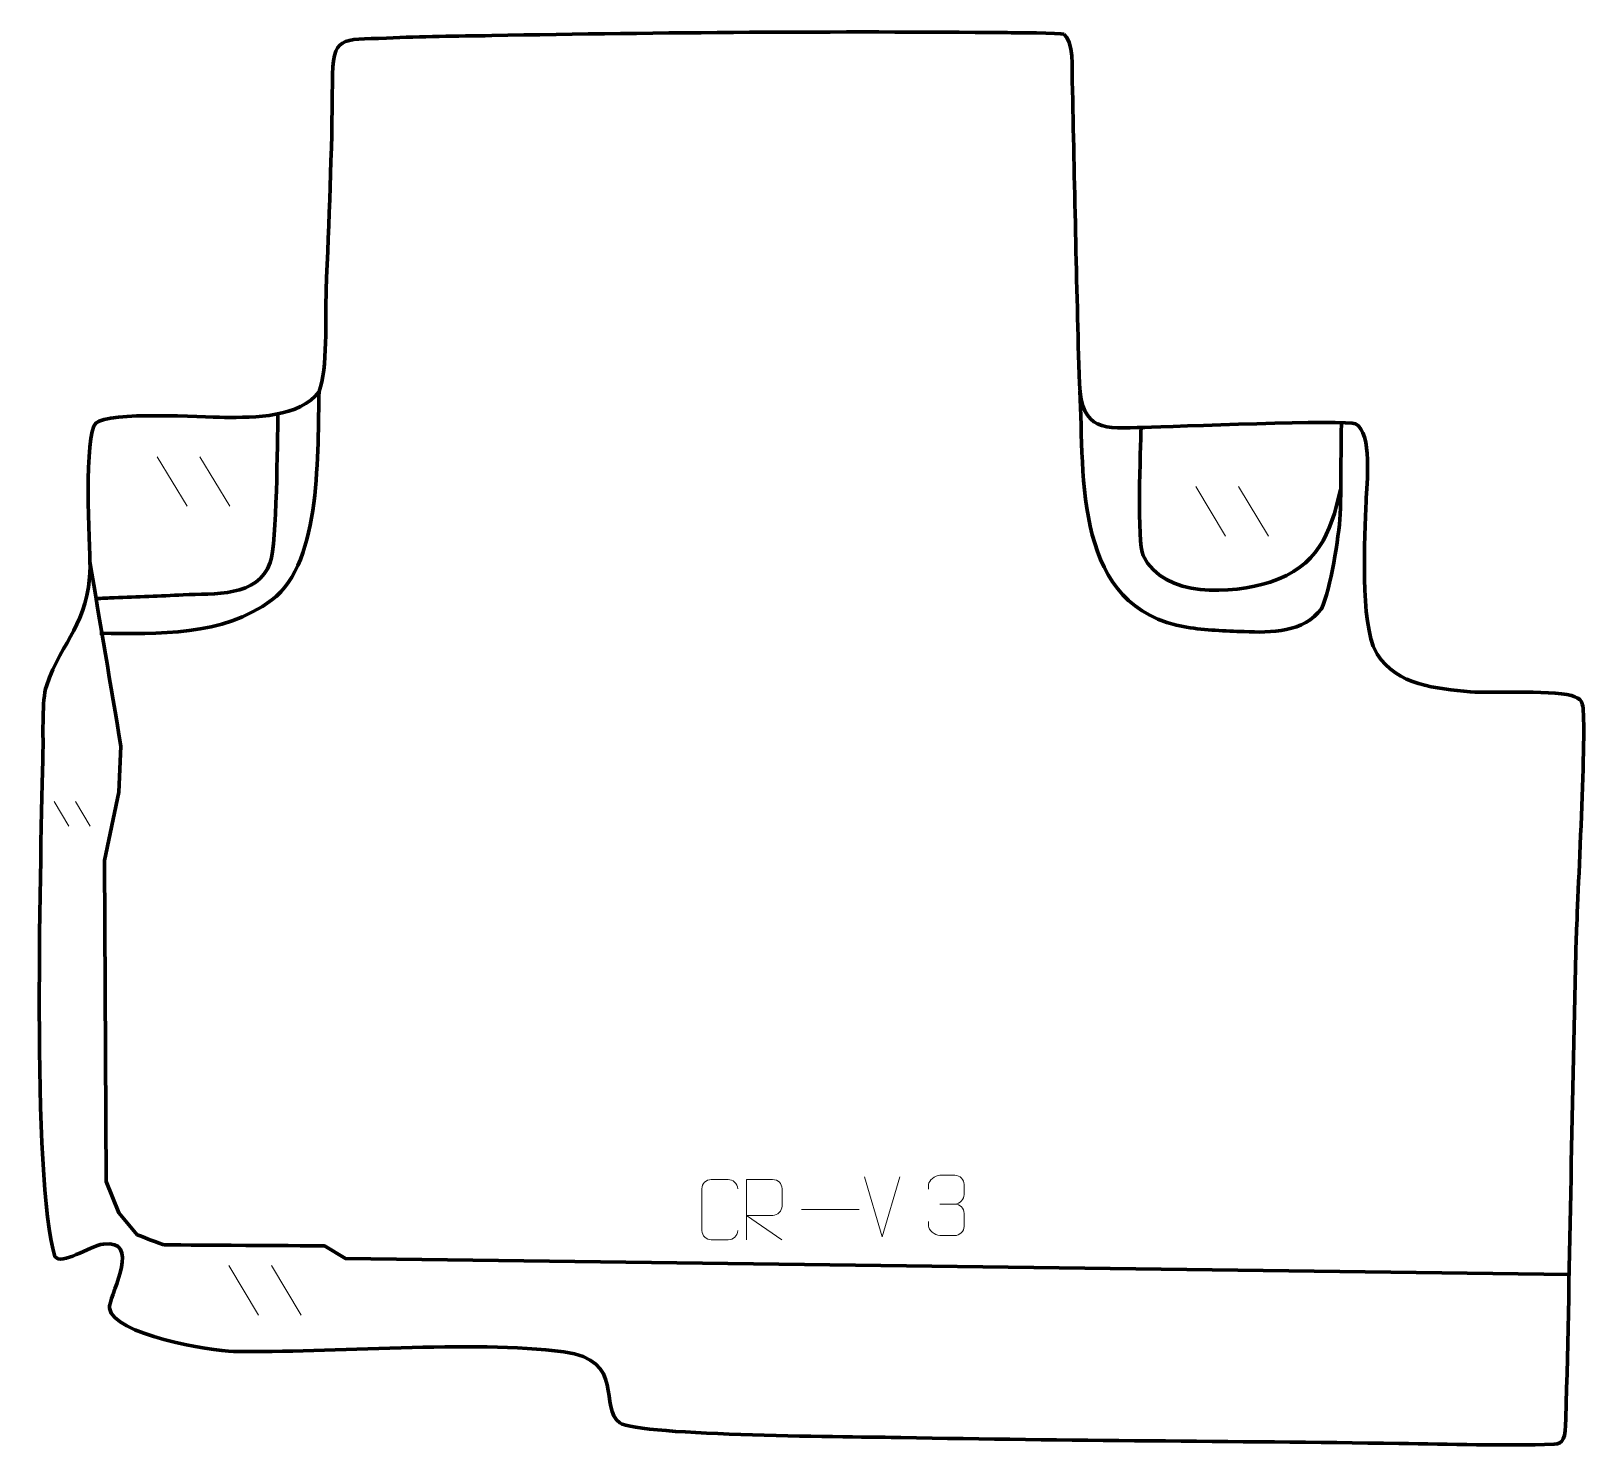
# Model space of a CAD drawing. Header units: millimetres. Extents: x -727 to -82, y 120 to 707.
import ezdxf

# ---------------------------------------------------------------- set-up
doc = ezdxf.new("R2010")
doc.units = ezdxf.units.MM
doc.header["$MEASUREMENT"] = 0
doc.layers.add('layer 1', color=7, linetype='Continuous')
doc.layers.add('layer 2', color=7, linetype='Continuous')

msp = doc.modelspace()

# ---------------------------------------------------------------- linework, layer by layer
at = {"layer": 'layer 1', "color": 142, "lineweight": 158}
for points, knots in [([(-607.4688, 557.5815), (-608.3813, 533.5588), (-605.9633, 486.9325), (-627.0781, 471.1554), (-627.0781, 471.1554), (-647.8056, 455.6678), (-673.8468, 457.2291), (-698.341, 457.2629)], [0, 0, 0, 0, 0.33333333, 0.33333333, 0.33333333, 0.33333333, 1, 1, 1, 1]), ([(-292.0778, 557.856), (-290.4153, 521.6241), (-294.8301, 467.4979), (-247.8456, 459.7817), (-247.8456, 459.7817), (-240.0276, 458.4977), (-231.9172, 458.2816), (-224.0068, 457.9611), (-224.0068, 457.9611), (-213.0032, 457.4528), (-199.1115, 457.6095), (-191.9957, 467.4404), (-191.9957, 467.4404), (-188.1404, 475.6371), (-184.7139, 496.9949), (-184.2149, 506.5326), (-184.2149, 506.5326), (-183.8189, 514.1014), (-183.9064, 521.861), (-183.851, 529.4491), (-183.851, 529.4491), (-183.851, 529.4491), (-183.8392, 530.8944), (-183.8392, 530.8944), (-183.8392, 530.8944), (-183.8392, 530.8944), (-183.8054, 533.9076), (-183.8054, 533.9076), (-183.8054, 533.9076), (-183.7651, 537.4315), (-183.7249, 540.9553), (-183.6847, 544.4792)], [0, 0, 0, 0, 0.11111111, 0.11111111, 0.11111111, 0.11111111, 0.22222222, 0.22222222, 0.22222222, 0.22222222, 0.33333333, 0.33333333, 0.33333333, 0.33333333, 0.44444444, 0.44444444, 0.44444444, 0.44444444, 0.55555556, 0.55555556, 0.55555556, 0.55555556, 0.66666667, 0.66666667, 0.66666667, 0.66666667, 0.77777778, 0.77777778, 0.77777778, 0.77777778, 1, 1, 1, 1]), ([(-624.5451, 548.2406), (-624.9082, 536.3367), (-624.8714, 495.0862), (-627.7791, 486.5867), (-627.7791, 486.5867), (-632.733, 472.1058), (-651.2128, 473.8662), (-663.849, 473.2034), (-663.849, 473.2034), (-673.3687, 472.7041), (-682.9084, 472.4326), (-692.4339, 472.015), (-692.4339, 472.015), (-694.9389, 471.8963), (-697.4439, 471.7819), (-699.9493, 471.67)], [0, 0, 0, 0, 0.2, 0.2, 0.2, 0.2, 0.4, 0.4, 0.4, 0.4, 0.6, 0.6, 0.6, 0.6, 1, 1, 1, 1]), ([(-266.7406, 542.5807), (-266.9188, 533.6874), (-268.5471, 494.9843), (-265.856, 489.4669), (-265.856, 489.4669), (-257.1658, 471.65), (-229.0709, 473.5087), (-213.2032, 478.5328), (-213.2032, 478.5328), (-193.5492, 485.0342), (-188.2851, 498.2295), (-183.9988, 516.955)], [0, 0, 0, 0, 0.25, 0.25, 0.25, 0.25, 0.5, 0.5, 0.5, 0.5, 1, 1, 1, 1]), ([(-702.5073, 486.8849), (-698.2258, 461.418), (-693.9443, 435.9512), (-689.6628, 410.4843), (-689.6628, 410.4843), (-689.6628, 410.4843), (-690.5095, 391.4343), (-690.5095, 391.4343), (-690.5095, 391.4343), (-690.5095, 391.4343), (-696.4362, 363.0709), (-696.4362, 363.0709), (-696.4362, 363.0709), (-696.4362, 363.0709), (-695.8012, 229.9325), (-695.8012, 229.9325), (-695.8012, 229.9325), (-695.8012, 229.9325), (-690.5095, 217.0208), (-690.5095, 217.0208), (-690.5095, 217.0208), (-690.5095, 217.0208), (-682.8895, 207.9191), (-682.8895, 207.9191), (-682.8895, 207.9191), (-682.8895, 207.9191), (-672.7295, 203.6858), (-671.4595, 203.6858), (-671.4595, 203.6858), (-670.1895, 203.6858), (-605.2077, 203.2625), (-605.2077, 203.2625), (-605.2077, 203.2625), (-605.2077, 203.2625), (-596.5294, 197.9708), (-596.5294, 197.9708), (-596.5294, 197.9708), (-596.5294, 197.9708), (-89.267, 191.4238), (-89.267, 191.4238)], [0, 0, 0, 0, 0.09090909, 0.09090909, 0.09090909, 0.09090909, 0.18181818, 0.18181818, 0.18181818, 0.18181818, 0.27272727, 0.27272727, 0.27272727, 0.27272727, 0.36363636, 0.36363636, 0.36363636, 0.36363636, 0.45454545, 0.45454545, 0.45454545, 0.45454545, 0.54545455, 0.54545455, 0.54545455, 0.54545455, 0.63636364, 0.63636364, 0.63636364, 0.63636364, 0.72727273, 0.72727273, 0.72727273, 0.72727273, 0.81818182, 0.81818182, 0.81818182, 0.81818182, 1, 1, 1, 1])]:
    msp.add_open_spline(points, degree=3, knots=knots, dxfattribs=at)
at = {"layer": 'layer 2', "color": 242, "lineweight": 158}
msp.add_open_spline([(-298.7887, 705.7251), (-294.6083, 703.2038), (-295.3537, 690.595), (-295.2417, 686.2521), (-295.2417, 686.2521), (-294.3151, 644.4306), (-293.5517, 602.4891), (-292.2951, 560.6855), (-292.2951, 560.6855), (-291.2632, 540.9489), (-282.2172, 542.194), (-265.1841, 542.6221), (-265.1841, 542.6221), (-254.3853, 542.9292), (-181.3054, 545.8833), (-177.8021, 544.1069), (-177.8021, 544.1069), (-170.703, 540.507), (-173.1555, 518.9105), (-173.4607, 512.0462), (-173.4607, 512.0462), (-173.9222, 497.3794), (-176.097, 461.479), (-169.2788, 449.4784), (-169.2788, 449.4784), (-169.2788, 449.4784), (-168.8001, 448.6359), (-168.8001, 448.6359), (-168.8001, 448.6359), (-160.6712, 435.6032), (-144.1786, 434.3469), (-130.3242, 432.9972), (-130.3242, 432.9972), (-121.0013, 432.4442), (-93.3559, 433.8597), (-86.8824, 430.9725), (-86.8824, 430.9725), (-84.3768, 429.8551), (-84.2499, 429.4111), (-83.656, 427.1006), (-83.656, 427.1006), (-81.9138, 420.3224), (-85.9279, 344.5454), (-86.3011, 331.1835), (-86.3011, 331.1835), (-88.1588, 264.6874), (-88.8645, 198.1657), (-90.6201, 131.666), (-90.6201, 131.666), (-90.8392, 123.4121), (-91.6744, 121.1225), (-95.5153, 120.9929), (-95.5153, 120.9929), (-116.3687, 120.3383), (-138.9088, 121.0618), (-159.8344, 121.3501), (-159.8344, 121.3501), (-228.6702, 122.3281), (-297.412, 122.4441), (-366.2949, 123.8242), (-366.2949, 123.8242), (-383.0073, 124.1133), (-474.8234, 124.3954), (-482.8131, 129.8881), (-482.8131, 129.8881), (-491.7553, 136.0355), (-480.0763, 156.0083), (-506.103, 159.363), (-506.103, 159.363), (-544.185, 164.27), (-602.2262, 158.8486), (-642.9208, 159.5277), (-642.9208, 159.5277), (-652.6411, 159.6899), (-693.123, 166.5507), (-694.3305, 177.4231), (-694.3305, 177.4231), (-694.3305, 177.4231), (-694.3583, 178.3626), (-694.3583, 178.3626), (-694.3583, 178.3626), (-693.2291, 184.8631), (-681.4707, 206.0141), (-696.8987, 204.0345), (-696.8987, 204.0345), (-702.8896, 203.2658), (-714.2372, 194.7996), (-717.0269, 198.9199), (-717.0269, 198.9199), (-726.8827, 230.3248), (-722.762, 368.4581), (-721.968, 408.6011), (-721.968, 408.6011), (-721.8442, 415.3943), (-722.4441, 429.5506), (-720.5551, 435.3926), (-720.5551, 435.3926), (-713.7167, 455.3057), (-703.1075, 460.5831), (-702.4461, 484.6798), (-702.4461, 484.6798), (-702.6313, 493.849), (-705.0807, 539.9178), (-700.0596, 544.4216), (-700.0596, 544.4216), (-694.5321, 549.3796), (-656.007, 546.8857), (-646.7115, 546.7771), (-646.7115, 546.7771), (-634.5243, 546.8179), (-615.3092, 546.5756), (-607.4688, 557.5815), (-607.4688, 557.5815), (-603.952, 566.5199), (-604.9418, 588.5362), (-604.5569, 599.3611), (-604.5569, 599.3611), (-603.5156, 628.289), (-602.083, 656.6108), (-601.9887, 685.61), (-601.9887, 685.61), (-601.9236, 705.6299), (-598.4882, 703.161), (-579.5416, 704.0716), (-579.5416, 704.0716), (-564.9978, 704.7705), (-550.4475, 704.8541), (-535.8924, 705.1117), (-535.8924, 705.1117), (-464.9672, 706.4474), (-393.0946, 706.9625), (-322.156, 706.3293), (-322.156, 706.3293), (-320.0032, 706.3101), (-300.0405, 706.1863), (-298.7887, 705.7251)], degree=3, knots=[0, 0, 0, 0, 0.02857143, 0.02857143, 0.02857143, 0.02857143, 0.05714286, 0.05714286, 0.05714286, 0.05714286, 0.08571429, 0.08571429, 0.08571429, 0.08571429, 0.11428571, 0.11428571, 0.11428571, 0.11428571, 0.14285714, 0.14285714, 0.14285714, 0.14285714, 0.17142857, 0.17142857, 0.17142857, 0.17142857, 0.2, 0.2, 0.2, 0.2, 0.22857143, 0.22857143, 0.22857143, 0.22857143, 0.25714286, 0.25714286, 0.25714286, 0.25714286, 0.28571429, 0.28571429, 0.28571429, 0.28571429, 0.31428571, 0.31428571, 0.31428571, 0.31428571, 0.34285714, 0.34285714, 0.34285714, 0.34285714, 0.37142857, 0.37142857, 0.37142857, 0.37142857, 0.4, 0.4, 0.4, 0.4, 0.42857143, 0.42857143, 0.42857143, 0.42857143, 0.45714286, 0.45714286, 0.45714286, 0.45714286, 0.48571429, 0.48571429, 0.48571429, 0.48571429, 0.51428571, 0.51428571, 0.51428571, 0.51428571, 0.54285714, 0.54285714, 0.54285714, 0.54285714, 0.57142857, 0.57142857, 0.57142857, 0.57142857, 0.6, 0.6, 0.6, 0.6, 0.62857143, 0.62857143, 0.62857143, 0.62857143, 0.65714286, 0.65714286, 0.65714286, 0.65714286, 0.68571429, 0.68571429, 0.68571429, 0.68571429, 0.71428571, 0.71428571, 0.71428571, 0.71428571, 0.74285714, 0.74285714, 0.74285714, 0.74285714, 0.77142857, 0.77142857, 0.77142857, 0.77142857, 0.8, 0.8, 0.8, 0.8, 0.82857143, 0.82857143, 0.82857143, 0.82857143, 0.85714286, 0.85714286, 0.85714286, 0.85714286, 0.88571429, 0.88571429, 0.88571429, 0.88571429, 0.91428571, 0.91428571, 0.91428571, 0.91428571, 0.94285714, 0.94285714, 0.94285714, 0.94285714, 1, 1, 1, 1], dxfattribs=at)
at = {"layer": 'layer 2', "color": 250, "lineweight": 9}
for points in [[(-674.6115, 530.4996), (-674.6115, 530.4996), (-662.2472, 509.9553), (-662.2472, 509.9553)], [(-656.8816, 530.4996), (-656.8816, 530.4996), (-644.5173, 509.9553), (-644.5173, 509.9553)], [(-244.0633, 518.102), (-244.0633, 518.102), (-231.699, 497.5577), (-231.699, 497.5577)], [(-226.3334, 518.102), (-226.3334, 518.102), (-213.9691, 497.5577), (-213.9691, 497.5577)], [(-717.3848, 387.5248), (-717.3848, 387.5248), (-711.2026, 377.2526), (-711.2026, 377.2526)], [(-708.5198, 387.5248), (-708.5198, 387.5248), (-702.3376, 377.2526), (-702.3376, 377.2526)], [(-374.0931, 206.9786), (-374.0931, 206.9786), (-381.4149, 231.9322), (-381.4149, 231.9322)], [(-366.7712, 231.9322), (-366.7712, 231.9322), (-374.093, 206.9786), (-374.093, 206.9786)], [(-350.0979, 220.5843), (-350.0979, 220.5843), (-343.9015, 220.5843), (-343.9015, 220.5843)], [(-407.531, 218.3265), (-407.531, 218.3265), (-383.553, 218.3265), (-383.553, 218.3265)], [(-644.9731, 195.1264), (-644.9731, 195.1264), (-632.6088, 174.5821), (-632.6088, 174.5821)], [(-627.2432, 195.1264), (-627.2432, 195.1264), (-614.8789, 174.5821), (-614.8789, 174.5821)]]:
    msp.add_open_spline(points, degree=3, dxfattribs=at)
for points, knots in [([(-354.8076, 226.8295), (-354.8076, 226.8295), (-354.8076, 228.6867), (-354.8076, 228.6867), (-354.8076, 228.6867), (-354.8219, 230.4286), (-352.1574, 232.5467), (-350.0983, 232.524), (-350.0983, 232.524), (-348.0342, 232.524), (-345.9702, 232.524), (-343.9065, 232.524), (-343.9065, 232.524), (-341.712, 232.5328), (-340.1137, 230.686), (-340.0693, 228.7739), (-340.0693, 228.7739), (-340.0697, 227.3388), (-340.0697, 225.9037), (-340.0693, 224.4682), (-340.0693, 224.4682), (-340.1179, 222.8147), (-341.7205, 220.5847), (-343.9188, 220.5947), (-343.9188, 220.5947), (-341.7151, 220.5835), (-340.1071, 218.7803), (-340.0531, 216.7208), (-340.0531, 216.7208), (-340.0535, 214.9361), (-340.0535, 213.1514), (-340.0531, 211.3663), (-340.0531, 211.3663), (-340.043, 209.3049), (-342.0979, 207.5418), (-343.9188, 207.5499), (-343.9188, 207.5499), (-345.9841, 207.5502), (-348.0493, 207.5502), (-350.1149, 207.5499), (-350.1149, 207.5499), (-352.2835, 207.5614), (-354.8145, 209.9616), (-354.8331, 211.4234), (-354.8331, 211.4234), (-354.8331, 211.4234), (-354.8331, 213.332), (-354.8331, 213.332)], [0, 0, 0, 0, 0.07692308, 0.07692308, 0.07692308, 0.07692308, 0.15384615, 0.15384615, 0.15384615, 0.15384615, 0.23076923, 0.23076923, 0.23076923, 0.23076923, 0.30769231, 0.30769231, 0.30769231, 0.30769231, 0.38461538, 0.38461538, 0.38461538, 0.38461538, 0.46153846, 0.46153846, 0.46153846, 0.46153846, 0.53846154, 0.53846154, 0.53846154, 0.53846154, 0.61538462, 0.61538462, 0.61538462, 0.61538462, 0.69230769, 0.69230769, 0.69230769, 0.69230769, 0.76923077, 0.76923077, 0.76923077, 0.76923077, 0.84615385, 0.84615385, 0.84615385, 0.84615385, 1, 1, 1, 1]), ([(-433.9586, 209.6169), (-434.0984, 207.2935), (-435.7756, 205.8139), (-437.9233, 205.8031), (-437.9233, 205.8031), (-440.2552, 205.8035), (-442.5871, 205.8035), (-444.9186, 205.8031), (-444.9186, 205.8031), (-446.8436, 205.6977), (-448.8157, 207.5822), (-448.8045, 209.5995), (-448.8045, 209.5995), (-448.8041, 215.3696), (-448.8041, 221.1393), (-448.8045, 226.9086), (-448.8045, 226.9086), (-448.8003, 229.0467), (-447.0536, 230.7659), (-444.9012, 230.7524), (-444.9012, 230.7524), (-442.5755, 230.7524), (-440.2494, 230.7524), (-437.9233, 230.7524), (-437.9233, 230.7524), (-435.9767, 230.7879), (-433.9853, 229.2964), (-433.9586, 226.8588)], [0, 0, 0, 0, 0.125, 0.125, 0.125, 0.125, 0.25, 0.25, 0.25, 0.25, 0.375, 0.375, 0.375, 0.375, 0.5, 0.5, 0.5, 0.5, 0.625, 0.625, 0.625, 0.625, 0.75, 0.75, 0.75, 0.75, 1, 1, 1, 1]), ([(-430.2549, 205.8026), (-430.2549, 205.8026), (-430.2549, 230.7561), (-430.2549, 230.7561), (-430.2549, 230.7561), (-426.6601, 230.7561), (-423.0646, 230.7561), (-419.4694, 230.7561), (-419.4694, 230.7561), (-417.1441, 230.7184), (-415.5868, 229.2284), (-415.5909, 226.862), (-415.5909, 226.862), (-415.5913, 224.8265), (-415.5913, 221.7671), (-415.5909, 219.7311), (-415.5909, 219.7311), (-415.5974, 217.8556), (-417.4097, 215.9138), (-419.4192, 215.8947), (-419.4192, 215.8947), (-419.4192, 215.8947), (-430.2549, 215.8947), (-430.2549, 215.8947), (-430.2549, 215.8947), (-430.2549, 215.8947), (-415.6002, 205.8026), (-415.6002, 205.8026)], [0, 0, 0, 0, 0.125, 0.125, 0.125, 0.125, 0.25, 0.25, 0.25, 0.25, 0.375, 0.375, 0.375, 0.375, 0.5, 0.5, 0.5, 0.5, 0.625, 0.625, 0.625, 0.625, 0.75, 0.75, 0.75, 0.75, 1, 1, 1, 1])]:
    msp.add_open_spline(points, degree=3, knots=knots, dxfattribs=at)

doc.saveas('drawing.dxf')
